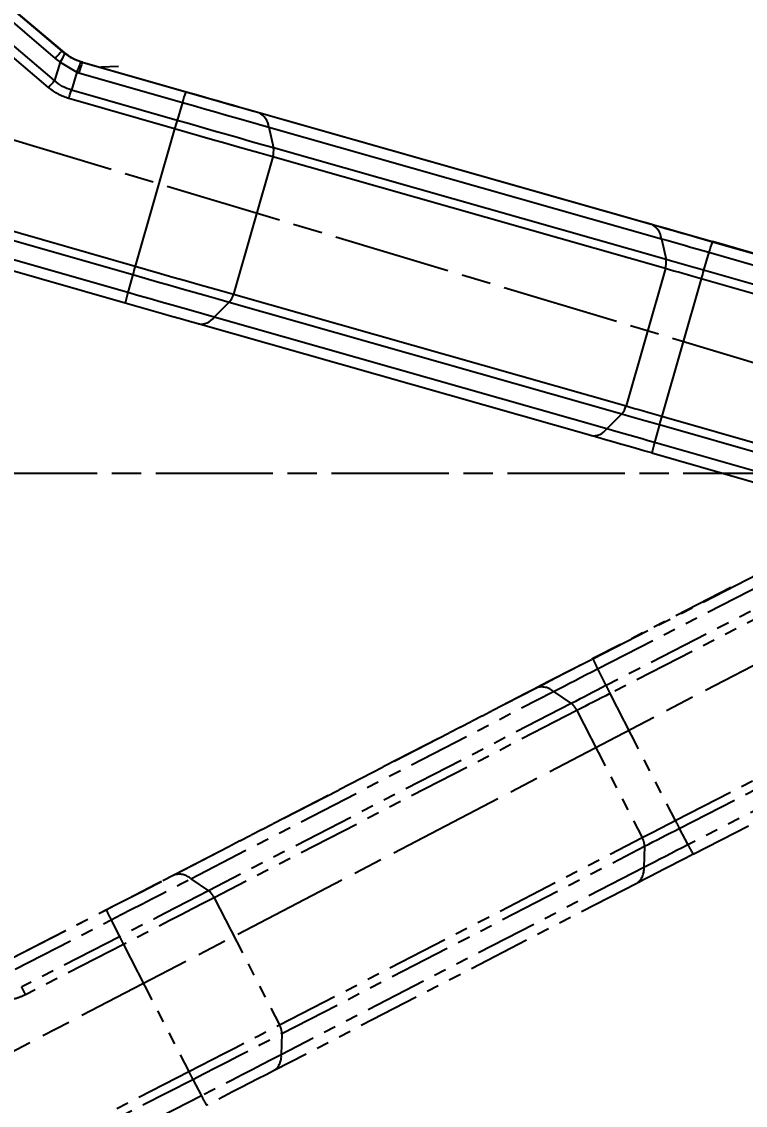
# Model space of a CAD drawing. Header units: millimetres. Extents: x 1486 to 4728, y 464 to 2757.
# Drawn here: x 4192 to 4266.1, y 1033.1 to 1144 of the extents above; entities that cross this region are included whole.
import ezdxf

# ---------------------------------------------------------------- set-up
doc = ezdxf.new("R2010")
doc.units = ezdxf.units.MM
doc.linetypes.add('AM_ISO08W050', pattern=[18, 12, -1.5, 3, -1.5])
doc.linetypes.add('PHANTOM', pattern=[12.7, 6.35, -1.27, 1.27, -1.27, 1.27, -1.27])
for name, color, linetype, lineweight in [('AM_5', 3, 'Continuous', 25), ('AM_7', 4, 'AM_ISO08W050', 25), ('标注', 3, 'Continuous', 13)]:
    doc.layers.add(name, color=color, linetype=linetype, lineweight=lineweight)
doc.styles.add('SLDTEXTSTYLE1', font='txt.shx', dxfattribs={"width": 0.7, "bigfont": 'gbcbig.shx'})
doc.dimstyles.new('SLDDIMSTYLE12$0', dxfattribs={"dimtxt": 12, "dimasz": 10, "dimexe": 0, "dimexo": 0.0625, "dimgap": 0.875, "dimtad": 1, "dimdec": 1, "dimlfac": 1.8, "dimrnd": 1e-09, "dimzin": 12, "dimdsep": 46, "dimtxsty": 'SLDTEXTSTYLE1', "dimcen": 0.09, "dimdle": 8.16, "dimclrd": 3, "dimclre": 3, "dimadec": 0, "dimazin": 3, "dimtfac": 1, "dimtdec": 1, "dimtofl": 0, "dimtmove": 0, "dimatfit": 3, "dimfxl": 0, "dimfrac": 2, "dimtolj": 1, "dimlwd": 5, "dimlwe": 5, "dimarcsym": 0})
doc.dimstyles.new('SLDDIMSTYLE12$2', dxfattribs={"dimtxt": 12, "dimasz": 10, "dimexe": 0, "dimexo": 0.0625, "dimgap": 0.875, "dimtad": 1, "dimdec": 1, "dimlfac": 1.8, "dimrnd": 1e-09, "dimzin": 12, "dimdsep": 46, "dimtxsty": 'SLDTEXTSTYLE1', "dimcen": 0.09, "dimdle": 8.16, "dimclrd": 3, "dimclre": 3, "dimadec": 0, "dimazin": 3, "dimtfac": 1, "dimtdec": 1, "dimtofl": 0, "dimtmove": 0, "dimatfit": 3, "dimfxl": 0, "dimfrac": 2, "dimtolj": 1, "dimlwd": 5, "dimlwe": 5, "dimarcsym": 0})

# ---------------------------------------------------------------- blocks, each defined once
blk = doc.blocks.new('*D67')
at = {"layer": 'Defpoints', "color": 0, "transparency": 16777216}
for p in [(4000.29, 1189.37), (4001.71, 1108.29), (4304.56, 1097.73), (4304.56, 1097.73), (4022.95, 950.95)]:
    blk.add_point(p, dxfattribs=at)
at = {"layer": '标注', "color": 3, "linetype": 'Continuous', "lineweight": 5, "transparency": 16777216}
blk.add_arc((4304.56, 1097.73), 303.03, 165.1292, 205.6373, dxfattribs=at)
at = {"layer": '标注', "color": 3, "transparency": 16777216}
for points in [[(4010.08, 1175.95), (4013.28, 1175.04), (4014.4, 1185.12)], [(4032.85, 967.36), (4029.87, 965.87), (4035.84, 957.67)]]:
    blk.add_solid(points, dxfattribs=at)
at = {"layer": '标注', "color": 0, "transparency": 16777216, "insert": (4008.71, 1069.85), "char_height": 10, "attachment_point": 5, "rotation": 275.3833, "style": 'SLDTEXTSTYLE1'}
blk.add_mtext('\\A1;60%%D', dxfattribs=at)
blk = doc.blocks.new('*D68')
at = {"layer": 'AM_5', "color": 3, "lineweight": 5, "transparency": 16777216}
blk.add_line((4054, 1097.76), (4052.54, 1097.76), dxfattribs=at)
at = {"layer": 'AM_5', "color": 3, "linetype": 'Continuous', "lineweight": 5, "transparency": 16777216}
blk.add_arc((4304.46, 1097.76), 251.91, 165.5129, 177.7254, dxfattribs=at)
at = {"layer": 'AM_5', "color": 3, "transparency": 16777216}
for points in [[(4058.95, 1161.23), (4062.16, 1160.33), (4063.25, 1170.41)], [(4054.41, 1107.72), (4051.07, 1107.79), (4052.54, 1097.76)]]:
    blk.add_solid(points, dxfattribs=at)
at = {"layer": 'Defpoints', "color": 0, "transparency": 16777216}
for p in [(4000.29, 1189.37), (4057.32, 1146.58), (4054.06, 1097.76), (4304.56, 1097.73), (4307.71, 1097.76)]:
    blk.add_point(p, dxfattribs=at)
at = {"layer": 'AM_5', "color": 0, "transparency": 16777216, "insert": (4048.43, 1135.48), "char_height": 12, "attachment_point": 5, "rotation": 81.6192, "style": 'SLDTEXTSTYLE1'}
blk.add_mtext('\\A1;15%%D', dxfattribs=at)
blk = doc.blocks.new('*D55')
at = {"layer": 'AM_5', "color": 3, "linetype": 'Continuous', "lineweight": 5, "transparency": 16777216}
for p, q in [((4067.63, 1170.33), (4085.06, 1228.19)), ((4312.48, 1159.69), (4094.63, 1225.3))]:
    blk.add_line(p, q, dxfattribs=at)
at = {"layer": 'AM_5', "color": 3, "lineweight": 5, "transparency": 16777216}
blk.add_line((4304.3, 1097.84), (4322.06, 1156.81), dxfattribs=at)
at = {"layer": 'AM_5', "color": 3, "transparency": 16777216}
for points in [[(4095.11, 1226.9), (4094.15, 1223.71), (4085.06, 1228.19)], [(4312.96, 1161.29), (4312, 1158.09), (4322.06, 1156.81)]]:
    blk.add_solid(points, dxfattribs=at)
at = {"layer": 'Defpoints', "color": 0, "transparency": 16777216}
for p in [(4085.06, 1228.19), (4067.61, 1170.27), (4304.28, 1097.78)]:
    blk.add_point(p, dxfattribs=at)
at = {"layer": 'AM_5', "color": 0, "transparency": 16777216, "insert": (4205.54, 1199.08), "char_height": 12, "attachment_point": 5, "rotation": 343.2384, "style": 'SLDTEXTSTYLE1'}
blk.add_mtext('\\A1;225', dxfattribs=at)

msp = doc.modelspace()

# ---------------------------------------------------------------- linework, layer by layer
at = {"color": 7, "linetype": 'Continuous', "lineweight": 25}
for p, q in [((4075.776, 1154.695), (4203.359, 1118.108)), ((4076.02, 1155.559), (4203.602, 1118.972)), ((4202.857, 1116.275), (4074.518, 1153.079)), ((4202.581, 1115.201), (4074.242, 1152.005)), ((4189.866, 1146.302), (4196.087, 1140.995)), ((4189.898, 1146.309), (4196.12, 1141.002)), ((4189.199, 1145.55), (4195.42, 1140.243)), ((4195.35, 1137.965), (4188.641, 1143.688)), ((4194.742, 1137.257), (4188.033, 1142.98)), ((4195.42, 1140.243), (4195.913, 1139.846)), ((4196.087, 1140.995), (4196.12, 1141.002)), ((4196.12, 1141.002), (4196.366, 1140.803)), ((4195.913, 1139.846), (4195.35, 1137.965)), ((4195.913, 1139.846), (4197.627, 1138.844)), ((4198.219, 1139.874), (4198.109, 1139.906)), ((4198.109, 1139.906), (4198.218, 1139.874)), ((4198.188, 1139.867), (4198.218, 1139.874)), ((4198.188, 1139.867), (4208.782, 1136.829)), ((4198.218, 1139.874), (4208.812, 1136.836)), ((4201.904, 1139.406), (4200.085, 1139.338)), ((4197.627, 1138.844), (4197.073, 1136.998)), ((4197.627, 1138.844), (4197.845, 1138.779)), ((4197.845, 1138.779), (4208.438, 1135.741)), ((4207.886, 1133.897), (4197.073, 1136.998)), ((4207.633, 1133.031), (4196.821, 1136.131)), ((4208.438, 1135.741), (4207.886, 1133.897)), ((4215.059, 1135.052), (4255.244, 1123.624)), ((4216.248, 1134.697), (4256.433, 1123.27)), ((4207.633, 1133.031), (4203.602, 1118.972)), ((4217.275, 1133.217), (4217.759, 1131.077)), ((4217.275, 1133.217), (4257.46, 1121.789)), ((4257.944, 1119.65), (4217.759, 1131.077)), ((4217.689, 1130.159), (4213.658, 1116.1)), ((4257.874, 1118.731), (4217.689, 1130.159)), ((4257.46, 1121.789), (4257.944, 1119.65)), ((4262.68, 1121.485), (4286.474, 1114.662)), ((4277.972, 1117.115), (4262.709, 1121.492)), ((4262.336, 1120.397), (4261.784, 1118.553)), ((4262.336, 1120.397), (4287.548, 1113.167)), ((4203.359, 1118.108), (4202.857, 1116.275)), ((4257.874, 1118.731), (4253.843, 1104.673)), ((4288.942, 1110.765), (4261.784, 1118.553)), ((4261.531, 1117.687), (4257.5, 1103.628)), ((4282.815, 1111.583), (4261.531, 1117.687)), ((4213.658, 1116.1), (4253.843, 1104.673)), ((4213.232, 1115.288), (4211.694, 1113.751)), ((4213.232, 1115.288), (4253.417, 1103.861)), ((4251.879, 1102.324), (4211.694, 1113.751)), ((4250.231, 1101.641), (4210.046, 1113.069)), ((4253.417, 1103.861), (4251.879, 1102.324)), ((4257.5, 1103.628), (4278.784, 1097.525)), ((4257.257, 1102.764), (4256.755, 1100.931)), ((4257.257, 1102.764), (4284.415, 1094.976)), ((4281.967, 1093.701), (4256.755, 1100.931)), ((4256.478, 1099.857), (4280.286, 1093.03))]:
    msp.add_line(p, q, dxfattribs=at)
at = {"color": 7, "linetype": 'PHANTOM', "lineweight": 25}
for p, q in [((4250.441, 1078.794), (4272.461, 1090.101)), ((4250.936, 1077.765), (4272.782, 1088.983)), ((4273.355, 1087.114), (4251.795, 1076.043)), ((4264.583, 1086.072), (4250.459, 1078.819)), ((4271.9, 1085.352), (4252.203, 1075.238)), ((4250.936, 1077.765), (4251.795, 1076.043)), ((4206.433, 1056.099), (4243.555, 1075.265)), ((4207.542, 1056.655), (4244.665, 1075.821)), ((4209.305, 1056.278), (4246.427, 1075.444)), ((4246.427, 1075.444), (4248.244, 1074.215)), ((4252.203, 1075.238), (4258.884, 1062.229)), ((4248.244, 1074.215), (4211.122, 1055.049)), ((4248.822, 1073.498), (4211.699, 1054.332)), ((4248.822, 1073.498), (4255.503, 1060.488)), ((4259.298, 1061.432), (4282.384, 1073.286)), ((4258.884, 1062.229), (4278.581, 1072.343)), ((4283.518, 1071.732), (4260.186, 1059.752)), ((4260.719, 1058.779), (4282.752, 1070.093)), ((4218.38, 1041.322), (4255.503, 1060.488)), ((4259.298, 1061.432), (4260.186, 1059.752)), ((4218.625, 1040.438), (4255.747, 1059.604)), ((4255.747, 1059.604), (4255.678, 1057.431)), ((4255.678, 1057.431), (4218.555, 1038.265)), ((4209.305, 1056.278), (4211.122, 1055.049)), ((4254.943, 1055.806), (4217.821, 1036.64)), ((4211.699, 1054.332), (4218.38, 1041.322)), ((4190.836, 1048.067), (4200.639, 1053.101)), ((4190.853, 1048.092), (4200.656, 1053.126)), ((4191.33, 1047.038), (4201.134, 1052.072)), ((4201.134, 1052.072), (4201.992, 1050.349)), ((4201.992, 1050.349), (4191.986, 1045.211)), ((4202.401, 1049.545), (4192.395, 1044.407)), ((4202.401, 1049.545), (4209.082, 1036.535)), ((4218.625, 1040.438), (4218.555, 1038.265)), ((4091.013, 975.909), (4209.082, 1036.535)), ((4091.426, 975.112), (4209.496, 1035.738)), ((4209.496, 1035.738), (4210.384, 1034.058)), ((4210.384, 1034.058), (4091.615, 973.073))]:
    msp.add_line(p, q, dxfattribs=at)
at = {"color": 7, "linetype": 'Continuous', "lineweight": 25, "flags": 128}
for points in [[(4208.782, 1136.829), (4209.743, 1136.554), (4210.701, 1136.279), (4211.655, 1136.007), (4212.601, 1135.737), (4213.535, 1135.47), (4214.457, 1135.207), (4215.362, 1134.949), (4216.248, 1134.697)], [(4208.812, 1136.836), (4209.616, 1136.605), (4210.418, 1136.376), (4211.216, 1136.147), (4212.007, 1135.921), (4212.789, 1135.698), (4213.56, 1135.478), (4214.317, 1135.263), (4215.059, 1135.052)], [(4208.438, 1135.741), (4209.576, 1135.415), (4210.71, 1135.09), (4211.839, 1134.767), (4212.958, 1134.447), (4214.065, 1134.131), (4215.155, 1133.82), (4216.227, 1133.515), (4217.275, 1133.217)], [(4217.759, 1131.077), (4216.587, 1131.41), (4215.39, 1131.751), (4214.172, 1132.099), (4212.936, 1132.452), (4211.685, 1132.809), (4210.424, 1133.17), (4209.157, 1133.533), (4207.886, 1133.897)], [(4217.689, 1130.159), (4216.496, 1130.498), (4215.277, 1130.845), (4214.036, 1131.199), (4212.777, 1131.559), (4211.503, 1131.923), (4210.219, 1132.29), (4208.928, 1132.66), (4207.633, 1133.031)], [(4255.244, 1123.624), (4256.13, 1123.372), (4257.035, 1123.114), (4257.956, 1122.852), (4258.891, 1122.585), (4259.836, 1122.315), (4260.79, 1122.042), (4261.748, 1121.767), (4262.709, 1121.492)], [(4256.433, 1123.27), (4257.174, 1123.059), (4257.931, 1122.843), (4258.702, 1122.623), (4259.484, 1122.4), (4260.276, 1122.174), (4261.073, 1121.946), (4261.876, 1121.716), (4262.68, 1121.485)], [(4257.46, 1121.789), (4258.039, 1121.625), (4258.63, 1121.456), (4259.232, 1121.285), (4259.842, 1121.111), (4260.46, 1120.934), (4261.082, 1120.756), (4261.708, 1120.577), (4262.336, 1120.397)], [(4261.784, 1118.553), (4261.289, 1118.695), (4260.796, 1118.836), (4260.306, 1118.976), (4259.82, 1119.115), (4259.339, 1119.252), (4258.865, 1119.387), (4258.4, 1119.52), (4257.944, 1119.65)], [(4203.359, 1118.108), (4204.63, 1117.744), (4205.897, 1117.381), (4207.158, 1117.02), (4208.409, 1116.663), (4209.645, 1116.31), (4210.863, 1115.963), (4212.06, 1115.622), (4213.232, 1115.288)], [(4203.602, 1118.972), (4204.897, 1118.601), (4206.188, 1118.232), (4207.472, 1117.864), (4208.746, 1117.5), (4210.005, 1117.141), (4211.246, 1116.787), (4212.465, 1116.44), (4213.658, 1116.1)], [(4261.531, 1117.687), (4261.06, 1117.822), (4260.591, 1117.956), (4260.124, 1118.09), (4259.661, 1118.222), (4259.203, 1118.353), (4258.752, 1118.482), (4258.308, 1118.608), (4257.874, 1118.731)], [(4211.694, 1113.751), (4210.645, 1114.05), (4209.574, 1114.355), (4208.484, 1114.666), (4207.377, 1114.982), (4206.258, 1115.302), (4205.129, 1115.624), (4203.995, 1115.949), (4202.857, 1116.275)], [(4210.046, 1113.069), (4209.16, 1113.321), (4208.255, 1113.579), (4207.334, 1113.841), (4206.399, 1114.108), (4205.454, 1114.378), (4204.5, 1114.651), (4203.541, 1114.926), (4202.581, 1115.201)], [(4253.417, 1103.861), (4253.873, 1103.731), (4254.338, 1103.599), (4254.812, 1103.464), (4255.293, 1103.326), (4255.779, 1103.187), (4256.269, 1103.047), (4256.762, 1102.906), (4257.257, 1102.764)], [(4253.843, 1104.673), (4254.277, 1104.549), (4254.721, 1104.423), (4255.172, 1104.295), (4255.63, 1104.164), (4256.093, 1104.031), (4256.56, 1103.898), (4257.03, 1103.763), (4257.5, 1103.628)], [(4256.478, 1099.857), (4255.674, 1100.088), (4254.872, 1100.317), (4254.074, 1100.546), (4253.283, 1100.772), (4252.501, 1100.995), (4251.73, 1101.215), (4250.973, 1101.43), (4250.231, 1101.641)], [(4256.755, 1100.931), (4256.127, 1101.111), (4255.501, 1101.291), (4254.879, 1101.469), (4254.261, 1101.645), (4253.651, 1101.819), (4253.049, 1101.991), (4252.458, 1102.159), (4251.879, 1102.324)]]:
    msp.add_lwpolyline(points, dxfattribs=at)
at = {"color": 7, "linetype": 'PHANTOM', "lineweight": 25, "flags": 128}
for points in [[(4243.555, 1075.265), (4244.374, 1075.688), (4245.21, 1076.119), (4246.062, 1076.558), (4246.926, 1077.003), (4247.8, 1077.453), (4248.682, 1077.907), (4249.569, 1078.363), (4250.459, 1078.819)], [(4244.665, 1075.821), (4245.35, 1076.174), (4246.05, 1076.535), (4246.762, 1076.902), (4247.485, 1077.275), (4248.217, 1077.651), (4248.955, 1078.031), (4249.697, 1078.412), (4250.441, 1078.794)], [(4246.427, 1075.444), (4246.962, 1075.72), (4247.508, 1076.002), (4248.064, 1076.289), (4248.629, 1076.579), (4249.2, 1076.873), (4249.776, 1077.169), (4250.355, 1077.467), (4250.936, 1077.765)], [(4251.795, 1076.043), (4251.337, 1075.808), (4250.881, 1075.573), (4250.427, 1075.34), (4249.978, 1075.109), (4249.533, 1074.88), (4249.095, 1074.654), (4248.665, 1074.432), (4248.244, 1074.215)], [(4252.203, 1075.238), (4251.767, 1075.015), (4251.333, 1074.791), (4250.901, 1074.569), (4250.473, 1074.349), (4250.05, 1074.131), (4249.632, 1073.916), (4249.223, 1073.705), (4248.822, 1073.498)], [(4255.503, 1060.488), (4255.904, 1060.695), (4256.313, 1060.906), (4256.73, 1061.121), (4257.154, 1061.339), (4257.582, 1061.56), (4258.014, 1061.782), (4258.448, 1062.005), (4258.884, 1062.229)], [(4255.747, 1059.604), (4256.168, 1059.822), (4256.599, 1060.043), (4257.036, 1060.269), (4257.481, 1060.498), (4257.931, 1060.729), (4258.384, 1060.963), (4258.84, 1061.197), (4259.298, 1061.432)], [(4260.186, 1059.752), (4259.605, 1059.454), (4259.026, 1059.156), (4258.45, 1058.86), (4257.879, 1058.566), (4257.315, 1058.275), (4256.759, 1057.989), (4256.212, 1057.707), (4255.678, 1057.431)], [(4260.72, 1058.779), (4259.975, 1058.397), (4259.233, 1058.016), (4258.495, 1057.636), (4257.764, 1057.26), (4257.041, 1056.887), (4256.328, 1056.52), (4255.628, 1056.159), (4254.943, 1055.806)], [(4200.639, 1053.101), (4201.528, 1053.557), (4202.415, 1054.013), (4203.297, 1054.467), (4204.172, 1054.917), (4205.036, 1055.362), (4205.887, 1055.801), (4206.724, 1056.232), (4207.542, 1056.655)], [(4200.656, 1053.126), (4201.4, 1053.508), (4202.143, 1053.889), (4202.881, 1054.269), (4203.612, 1054.645), (4204.335, 1055.018), (4205.048, 1055.385), (4205.748, 1055.746), (4206.433, 1056.099)], [(4201.134, 1052.072), (4202.186, 1052.612), (4203.236, 1053.152), (4204.28, 1053.689), (4205.315, 1054.222), (4206.338, 1054.748), (4207.346, 1055.268), (4208.336, 1055.778), (4209.305, 1056.278)], [(4211.122, 1055.049), (4210.039, 1054.49), (4208.933, 1053.92), (4207.807, 1053.34), (4206.664, 1052.751), (4205.508, 1052.156), (4204.341, 1051.556), (4203.168, 1050.953), (4201.992, 1050.349)], [(4211.699, 1054.332), (4210.597, 1053.763), (4209.47, 1053.182), (4208.323, 1052.591), (4207.159, 1051.991), (4205.981, 1051.385), (4204.793, 1050.774), (4203.599, 1050.16), (4202.401, 1049.545)], [(4209.082, 1036.535), (4210.28, 1037.15), (4211.474, 1037.764), (4212.662, 1038.375), (4213.84, 1038.981), (4215.004, 1039.581), (4216.151, 1040.172), (4217.277, 1040.753), (4218.38, 1041.322)], [(4209.496, 1035.738), (4210.672, 1036.342), (4211.844, 1036.945), (4213.011, 1037.545), (4214.167, 1038.14), (4215.31, 1038.729), (4216.436, 1039.309), (4217.542, 1039.879), (4218.625, 1040.438)], [(4218.555, 1038.265), (4217.586, 1037.765), (4216.596, 1037.254), (4215.588, 1036.735), (4214.565, 1036.208), (4213.53, 1035.675), (4212.486, 1035.139), (4211.437, 1034.599), (4210.384, 1034.058)], [(4217.821, 1036.64), (4217.002, 1036.217), (4216.166, 1035.786), (4215.314, 1035.347), (4214.45, 1034.902), (4213.576, 1034.452), (4212.694, 1033.998), (4211.807, 1033.543), (4210.917, 1033.086)]]:
    msp.add_lwpolyline(points, dxfattribs=at)
at = {"color": 7, "linetype": 'Continuous', "lineweight": 25}
for centre, radius, start, end in [((4210.715, 1127.345), 20.007, 136.98231, 139.86093), ((4213.521, 1134.429), 16.269, 160.47233, 164.49361), ((4224.115, 1131.391), 16.269, 160.47233, 164.49361), ((4215.463, 1133.056), 1.819, 5.07762, 64.46165), ((4288.325, 1109.974), 83.921, 163.43713, 164.05307), ((4215.809, 1130.763), 1.975, 342.17658, 9.14397), ((4255.649, 1121.628), 1.819, 5.07766, 64.46203), ((4278.012, 1116.048), 16.268, 160.47228, 164.49364), ((4255.994, 1119.336), 1.975, 342.17656, 9.14413), ((4283.055, 1096.111), 82.676, 163.94748, 164.56969), ((4342.222, 1094.63), 83.921, 163.43713, 164.05307), ((4216.937, 1112.078), 14.692, 163.40044, 167.7271), ((4211.767, 1116.576), 1.95, 318.69224, 345.8928), ((4210.285, 1114.822), 1.77, 262.23993, 322.75953), ((4251.952, 1105.148), 1.95, 318.69201, 345.89284), ((4336.953, 1080.767), 82.676, 163.94748, 164.5697), ((4250.47, 1103.395), 1.77, 262.23993, 322.75953), ((4270.835, 1096.734), 14.692, 163.40041, 167.72716)]:
    msp.add_arc(centre, radius, start, end, dxfattribs=at)
at = {"color": 7, "linetype": 'PHANTOM', "lineweight": 25}
for centre, radius, start, end in [((4265.343, 1085.321), 16.268, 203.65312, 207.67448), ((4245.216, 1074.087), 1.819, 48.2585, 107.64287), ((4326.821, 1113.643), 83.921, 206.61797, 207.23391), ((4247.037, 1072.652), 1.975, 25.3574, 52.32497), ((4332.465, 1099.928), 82.676, 207.12832, 207.75054), ((4253.798, 1059.541), 1.95, 1.87285, 29.07368), ((4273.325, 1066.326), 14.692, 206.58125, 210.908), ((4253.918, 1057.248), 1.77, 305.42077, 5.94037), ((4208.094, 1054.921), 1.819, 48.25846, 107.64249), ((4209.915, 1053.486), 1.975, 25.35742, 52.32481), ((4215.541, 1059.628), 16.269, 203.65317, 207.67445), ((4277.019, 1087.949), 83.921, 206.61798, 207.23391), ((4216.676, 1040.374), 1.95, 1.87308, 29.07364), ((4216.795, 1038.082), 1.77, 305.42077, 5.94037), ((4282.663, 1074.234), 82.676, 207.12832, 207.75053), ((4223.523, 1040.633), 14.692, 206.58128, 210.90794)]:
    msp.add_arc(centre, radius, start, end, dxfattribs=at)
at = {"color": 7, "linetype": 'Continuous', "lineweight": 25}
for points, knots in [([(4196.334, 1140.796), (4196.339, 1140.731), (4196.349, 1140.603), (4196.058, 1140.098), (4195.914, 1139.846)], [0, 0, 0, 0, 0.5008043, 1, 1, 1, 1]), ([(4196.087, 1140.995), (4196.132, 1140.956), (4196.214, 1140.888), (4196.297, 1140.824), (4196.334, 1140.796)], [0, 0, 0, 0, 0.5576718, 1, 1, 1, 1]), ([(4196.334, 1140.796), (4196.609, 1140.606), (4197.149, 1140.233), (4197.773, 1140.01), (4198.079, 1139.9)], [0, 0, 0, 0, 0.5083155, 1, 1, 1, 1]), ([(4196.366, 1140.803), (4196.64, 1140.613), (4197.178, 1140.239), (4197.802, 1140.016), (4198.109, 1139.906)], [0, 0, 0, 0, 0.50800634, 1, 1, 1, 1]), ([(4198.079, 1139.9), (4198.043, 1139.855), (4197.969, 1139.765), (4197.741, 1139.151), (4197.627, 1138.844)], [0, 0, 0, 0, 0.5, 1, 1, 1, 1]), ([(4198.079, 1139.9), (4198.1, 1139.894), (4198.136, 1139.882), (4198.172, 1139.872), (4198.188, 1139.867)], [0, 0, 0, 0, 0.5601455, 1, 1, 1, 1]), ([(4196.821, 1136.131), (4196.452, 1136.26), (4195.698, 1136.523), (4195.065, 1137.009), (4194.742, 1137.257)], [0, 0, 0, 0, 0.4902935, 1, 1, 1, 1]), ([(4197.073, 1136.998), (4196.764, 1137.107), (4196.133, 1137.331), (4195.614, 1137.751), (4195.35, 1137.965)], [0, 0, 0, 0, 0.4914989, 1, 1, 1, 1])]:
    msp.add_open_spline(points, degree=3, knots=knots, dxfattribs=at)
for points in [[(4194.742, 1137.257), (4194.801, 1137.326), (4194.92, 1137.465), (4195.087, 1137.66), (4195.238, 1137.835), (4195.313, 1137.922), (4195.35, 1137.965)], [(4196.821, 1136.131), (4196.845, 1136.215), (4196.893, 1136.382), (4196.962, 1136.619), (4197.025, 1136.833), (4197.057, 1136.943), (4197.074, 1136.998)]]:
    msp.add_open_spline(points, degree=3, dxfattribs=at)
at = {"color": 7, "linetype": 'PHANTOM', "lineweight": 25}
msp.add_open_spline([(4192.395, 1044.407), (4192.355, 1044.484), (4192.276, 1044.639), (4192.164, 1044.859), (4192.063, 1045.058), (4192.012, 1045.16), (4191.986, 1045.211)], degree=3, dxfattribs=at)
msp.add_open_spline([(4192.395, 1044.407), (4192.037, 1044.248), (4191.308, 1043.924), (4190.514, 1043.845), (4190.109, 1043.805)], degree=3, knots=[0, 0, 0, 0, 0.4902935, 1, 1, 1, 1], dxfattribs=at)
at = {"layer": 'AM_7'}
for p, q in [((4304.561, 1097.727), (4000.294, 1189.368)), ((4304.561, 1097.727), (4022.949, 950.952)), ((4307.71, 1097.758), (4054.058, 1097.758))]:
    msp.add_line(p, q, dxfattribs=at)

# ---------------------------------------------------------------- dimensions: what is measured, and where the dimension line sits
at = {"layer": 'AM_5'}
dim = msp.add_linear_dim(base=(4085.056, 1228.187), p1=(4304.28, 1097.785), p2=(4067.611, 1170.267), angle=163.23837, text='225', dimstyle='SLDDIMSTYLE12$0', override={"dimlfac": 1, "dimpost": ''}, dxfattribs=at)
dim.commit()
dim.dimension.update_dxf_attribs({"geometry": '*D55', "text_midpoint": (4205.539, 1199.079)})
dim = msp.add_angular_dim_2l(base=(4057.318, 1146.578), line1=((4304.561, 1097.727), (4000.294, 1189.368)), line2=((4307.71, 1097.758), (4054.058, 1097.758)), text='15%%D', dimstyle='SLDDIMSTYLE12$2', override={"dimlfac": 1, "dimpost": ''}, dxfattribs=at)
dim.commit()
dim.dimension.update_dxf_attribs({"geometry": '*D68', "text_midpoint": (4048.431, 1135.477)})
at = {"layer": '标注'}
dim = msp.add_angular_dim_2l(base=(4001.714, 1108.294), line1=((4304.561, 1097.727), (4000.294, 1189.368)), line2=((4304.561, 1097.727), (4022.949, 950.952)), text='60%%D', dimstyle='SLDDIMSTYLE12$2', override={"dimtxt": 10, "dimadec": 3, "dimtdec": 3, "dimtzin": 0}, dxfattribs=at)
dim.commit()
dim.dimension.update_dxf_attribs({"geometry": '*D67', "text_midpoint": (4008.715, 1069.848)})

doc.saveas('drawing.dxf')
